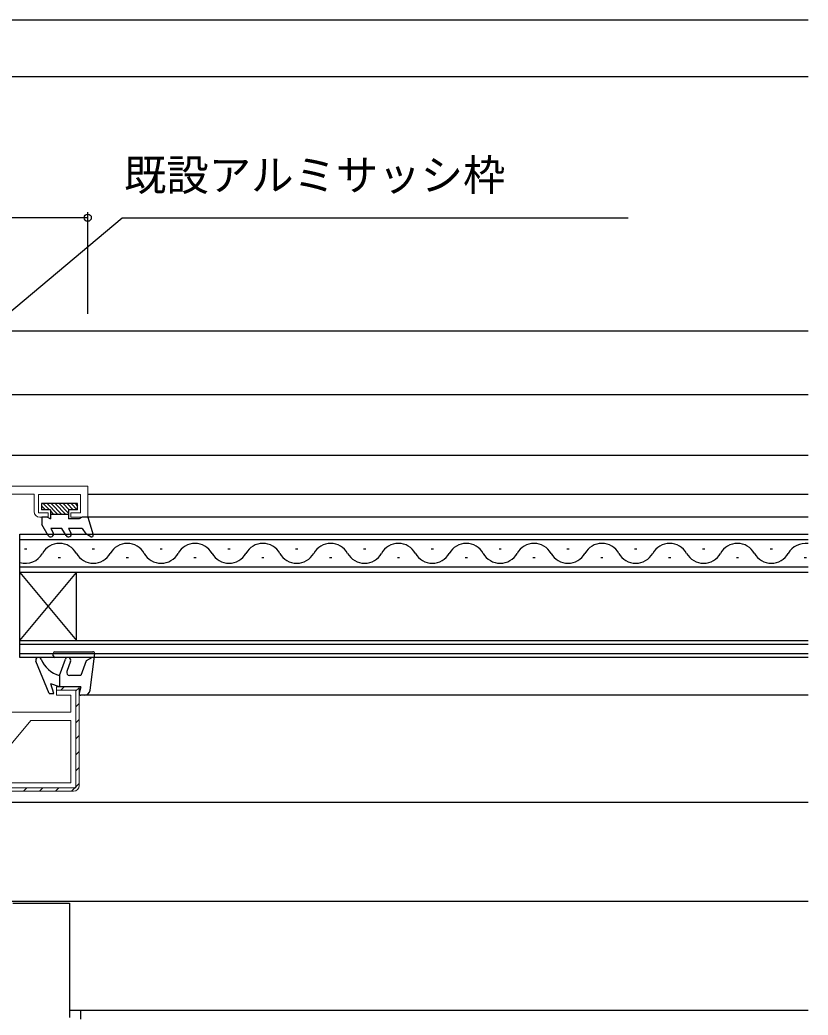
# Model space of a CAD drawing. Units: millimetres, scale not verified. Extents: x -437 to 438, y -331 to 328.
# Drawn here: x 18.4 to 157.9, y -213.7 to -37.6 of the extents above; entities that cross this region are included whole.
import ezdxf
from ezdxf.enums import TextEntityAlignment as Align

# ---------------------------------------------------------------- set-up
doc = ezdxf.new("R2010")
doc.units = ezdxf.units.MM
doc.header["$LTSCALE"] = 2
doc.layers.add('0-2_YKK_11', color=211, linetype='Continuous', lineweight=18)
for name, color, linetype in [('0-3_YKK_12', 2, 'Continuous'), ('0-4_YKK_13', 4, 'Continuous'), ('0-6_YKK_D', 6, 'Continuous')]:
    doc.layers.add(name, color=color, linetype=linetype)
doc.styles.add('ＭＳ ゴシック', font='')
doc.styles.get('ＭＳ ゴシック').set_extended_font_data('MS Gothic')

msp = doc.modelspace()

# ---------------------------------------------------------------- linework, layer by layer
at = {"layer": '0-2_YKK_11'}
for p, q in [((25.616, -156.197), (26.216, -155.597)), ((28.3, -156.342), (28.818, -155.823)), ((28.9, -155.597), (28.9, -173.097)), ((28.3, -159.17), (28.9, -158.57)), ((28.3, -161.998), (28.9, -161.398)), ((28.3, -164.827), (28.9, -164.227)), ((28.3, -167.655), (28.9, -167.055)), ((28.3, -170.484), (28.9, -169.884)), ((27.9, -174.097), (11.9, -174.097)), ((27.9, -174.097), (11.9, -174.097)), ((19.029, -174.097), (19.629, -173.497)), ((21.858, -174.097), (22.458, -173.497)), ((24.686, -174.097), (25.286, -173.497)), ((27.515, -174.097), (28.9, -172.712))]:
    msp.add_line(p, q, dxfattribs=at)
for points in [[(3.4, -120.097), (30.4, -120.097), (30.4, -125.597), (27.4, -125.597), (27.4, -124.797), (29.1, -124.797), (29.1, -121.597), (21.7, -121.597), (21.7, -124.797), (23.4, -124.797), (23.4, -125.597), (21.9, -125.597)], [(20.9, -124.597), (20.9, -121.497), (3.4, -121.497)], [(10.9, -163.597), (7.4, -163.597), (7.4, -162.597), (9.556, -160.876), (9.8, -160.994), (9.8, -162.097), (11.4, -162.097), (11.4, -158.597), (12.9, -158.597), (12.9, -160.097), (27.4, -160.097), (27.4, -157.097), (24.9, -157.097), (24.9, -155.597), (28.9, -155.597), (28.9, -173.097)], [(10.9, -173.097), (10.9, -172.597), (11.5, -172.597), (11.5, -173.497), (28.3, -173.497), (28.3, -156.197), (24.9, -156.197), (24.9, -155.597), (28.9, -155.597)]]:
    msp.add_lwpolyline(points, dxfattribs=at)
msp.add_lwpolyline([(27.4, -172.597), (12.4, -172.597), (12.4, -171.043), (20.326, -161.597), (27.4, -161.597)], close=True, dxfattribs=at)
for centre, start, end in [((21.9, -124.597), 180.00001, 269.99999), ((27.9, -173.097), 270.00001, 359.99999), ((27.9, -173.097), 270.00001, 359.99999)]:
    msp.add_arc(centre, 1, start, end, dxfattribs=at)
at = {"layer": '0-3_YKK_12'}
for p, q in [((-34.3, -37.597), (157.899, -37.597)), ((-24.3, -47.597), (157.899, -47.597)), ((3.1, -92.597), (157.899, -92.597)), ((3.4, -103.897), (157.9, -103.897)), ((157.9, -114.673), (3.4, -114.673)), ((157.9, -121.597), (30.4, -121.597)), ((157.9, -125.597), (30.1, -125.597)), ((157.9, -129.597), (18.401, -129.597)), ((19.601, -131.237), (19.201, -131.237)), ((31.601, -131.237), (31.201, -131.237)), ((43.601, -131.237), (43.201, -131.237)), ((55.601, -131.237), (55.201, -131.237)), ((67.601, -131.237), (67.201, -131.237)), ((79.601, -131.237), (79.201, -131.237)), ((91.601, -131.237), (91.201, -131.237)), ((103.601, -131.237), (103.201, -131.237)), ((115.601, -131.237), (115.201, -131.237)), ((127.601, -131.237), (127.201, -131.237)), ((139.601, -131.237), (139.201, -131.237)), ((151.601, -131.237), (151.201, -131.237)), ((25.601, -132.757), (25.201, -132.757)), ((37.601, -132.757), (37.201, -132.757)), ((49.601, -132.757), (49.201, -132.757)), ((61.601, -132.757), (61.201, -132.757)), ((73.601, -132.757), (73.201, -132.757)), ((85.601, -132.757), (85.201, -132.757)), ((97.601, -132.757), (97.201, -132.757)), ((109.601, -132.757), (109.201, -132.757)), ((121.601, -132.757), (121.201, -132.757)), ((133.601, -132.757), (133.201, -132.757)), ((145.601, -132.757), (145.201, -132.757)), ((157.601, -132.757), (157.201, -132.757)), ((18.401, -134.397), (157.9, -134.397)), ((18.401, -147.397), (18.401, -135.397)), ((18.401, -147.397), (28.401, -135.397)), ((18.401, -135.397), (28.401, -147.397)), ((157.9, -135.397), (18.401, -135.397)), ((28.401, -147.397), (28.401, -135.397)), ((157.9, -148.097), (18.401, -148.097)), ((18.401, -149.697), (157.9, -149.697)), ((157.9, -150.397), (18.401, -150.397)), ((157.901, -157.097), (29.2, -157.097)), ((157.901, -176.097), (13.891, -176.097)), ((157.901, -193.597), (13.9, -193.597)), ((157.901, -212.897), (27.2, -212.897)), ((29.2, -214.397), (29.2, -212.897))]:
    msp.add_line(p, q, dxfattribs=at)
for points in [[(18.401, -135.397), (18.401, -128.597), (157.9, -128.597)], [(18.401, -150.397), (18.401, -147.397), (157.9, -147.397)]]:
    msp.add_lwpolyline(points, dxfattribs=at)
for centre, start, end in [((25.401, -133.674), 29.20254, 150.79746), ((37.401, -133.674), 29.20254, 150.79746), ((49.401, -133.674), 29.20254, 150.79746), ((61.401, -133.674), 29.20254, 150.79746), ((73.401, -133.674), 29.20254, 150.79746), ((85.401, -133.674), 29.20254, 150.79746), ((97.401, -133.674), 29.20254, 150.79746), ((109.401, -133.674), 29.20254, 150.79746), ((121.401, -133.674), 29.20254, 150.79746), ((133.401, -133.674), 29.20254, 150.79746), ((145.401, -133.674), 29.20254, 150.79746), ((157.401, -133.674), 81.64854, 150.79746), ((19.401, -130.32), 253.08415, 330.79746), ((31.401, -130.32), 209.20254, 330.79746), ((43.401, -130.32), 209.20254, 330.79746), ((55.401, -130.32), 209.20254, 330.79746), ((67.401, -130.32), 209.20254, 330.79746), ((79.401, -130.32), 209.20254, 330.79746), ((91.401, -130.32), 209.20254, 330.79746), ((103.401, -130.32), 209.20254, 330.79746), ((115.401, -130.32), 209.20254, 330.79746), ((127.401, -130.32), 209.20254, 330.79746), ((139.401, -130.32), 209.20254, 330.79746), ((151.401, -130.32), 209.20254, 330.79746)]:
    msp.add_arc(centre, 3.437, start, end, dxfattribs=at)
at = {"layer": '0-4_YKK_13'}
for p, q in [((22.196, -123.197), (22.196, -124.297)), ((28.596, -123.197), (22.196, -123.197)), ((22.511, -123.197), (23.611, -124.297)), ((23.218, -123.197), (25.118, -125.097)), ((23.925, -123.197), (25.825, -125.097)), ((24.632, -123.197), (26.532, -125.097)), ((25.339, -123.197), (26.996, -124.855)), ((26.046, -123.197), (27.146, -124.297)), ((26.753, -123.197), (27.853, -124.297)), ((27.46, -123.197), (28.56, -124.297)), ((28.168, -123.197), (28.596, -123.626)), ((28.596, -124.297), (28.596, -123.197)), ((22.196, -123.59), (22.904, -124.297)), ((23.796, -124.297), (22.196, -124.297)), ((23.796, -124.297), (23.796, -125.897)), ((23.796, -124.483), (24.411, -125.097)), ((28.596, -124.297), (26.996, -124.297)), ((26.996, -124.297), (26.996, -125.897)), ((23.277, -125.597), (22.296, -125.597)), ((22.296, -125.597), (22.296, -126.897)), ((23.277, -125.597), (23.796, -125.897)), ((26.996, -125.097), (23.796, -125.097)), ((28.877, -125.897), (26.996, -125.897)), ((29.396, -125.597), (28.877, -125.897)), ((30.396, -125.597), (29.396, -125.597)), ((30.396, -125.597), (31.382, -128.707)), ((23.422, -128.847), (22.296, -126.897)), ((23.855, -127.597), (24.288, -128.347)), ((25.842, -127.597), (23.855, -127.597)), ((26.563, -128.847), (25.842, -127.597)), ((26.996, -127.597), (27.429, -128.347)), ((29.396, -127.597), (26.996, -127.597)), ((29.396, -127.597), (30.096, -128.566)), ((30.946, -129.057), (30.096, -128.566)), ((24.6, -149.397), (31.3, -149.397)), ((23.6, -156.797), (21.238, -151.089)), ((24.3, -150.097), (24.3, -149.697)), ((31.215, -150.397), (24.6, -150.397)), ((25.4, -153.597), (26.445, -150.726)), ((27.385, -151.068), (26.708, -152.926)), ((30.139, -151.019), (29.2, -153.597)), ((31.215, -150.397), (30.139, -151.019)), ((31.598, -149.734), (30.807, -156.218)), ((25.4, -153.597), (25.4, -155.597)), ((29.2, -153.597), (27.178, -153.597)), ((24.4, -156.797), (23.9, -155.097)), ((25.4, -155.597), (23.9, -155.097)), ((29.2, -155.597), (25.4, -155.597)), ((29.2, -155.597), (28.91, -156.722)), ((23.6, -156.797), (24.4, -156.797)), ((29.815, -157.097), (29.2, -157.097)), ((17.149, -193.897), (26.9, -193.897)), ((26.9, -193.897), (27.2, -193.897)), ((27.2, -193.897), (27.2, -214.097))]:
    msp.add_line(p, q, dxfattribs=at)
for centre, radius, start, end in [((23.855, -128.597), 0.5, 209.99999, 29.99999), ((26.996, -128.597), 0.5, 209.99999, 29.99999), ((31.096, -128.797), 0.3, 239.99576, 17.58989), ((24.6, -149.697), 0.3, 90, 180), ((31.3, -149.697), 0.3, 353.0487, 90), ((21.7, -150.897), 0.5, 22.50826, 202.47718), ((26.781, -148.792), 5, 202.50826, 253.96605), ((24.6, -150.097), 0.3, 180, 270), ((26.915, -150.897), 0.5, 340, 160), ((27.178, -153.097), 0.5, 160, 270), ((29.2, -156.797), 0.3, 165.52249, 270), ((29.815, -156.097), 1, 270, 353.0487)]:
    msp.add_arc(centre, radius, start, end, dxfattribs=at)
at = {"layer": '0-6_YKK_D'}
for p, q in [((30.4, -89.597), (30.4, -71.597)), ((30.4, -72.597), (1.4, -72.597))]:
    msp.add_line(p, q, dxfattribs=at)
msp.add_lwpolyline([(-23.105, -122.6), (-21.152, -120.961), (36.486, -72.597), (126.029, -72.597)], dxfattribs=at)
msp.add_circle((30.4, -72.597), 0.637, dxfattribs=at)

# ---------------------------------------------------------------- texts
at = {"layer": '0-6_YKK_D', "style": 'ＭＳ ゴシック'}
msp.add_text('既設アルミサッシ枠', height=5.499, dxfattribs=at).set_placement((36.829, -69.448), align=Align.BOTTOM_LEFT)

doc.saveas('drawing.dxf')
